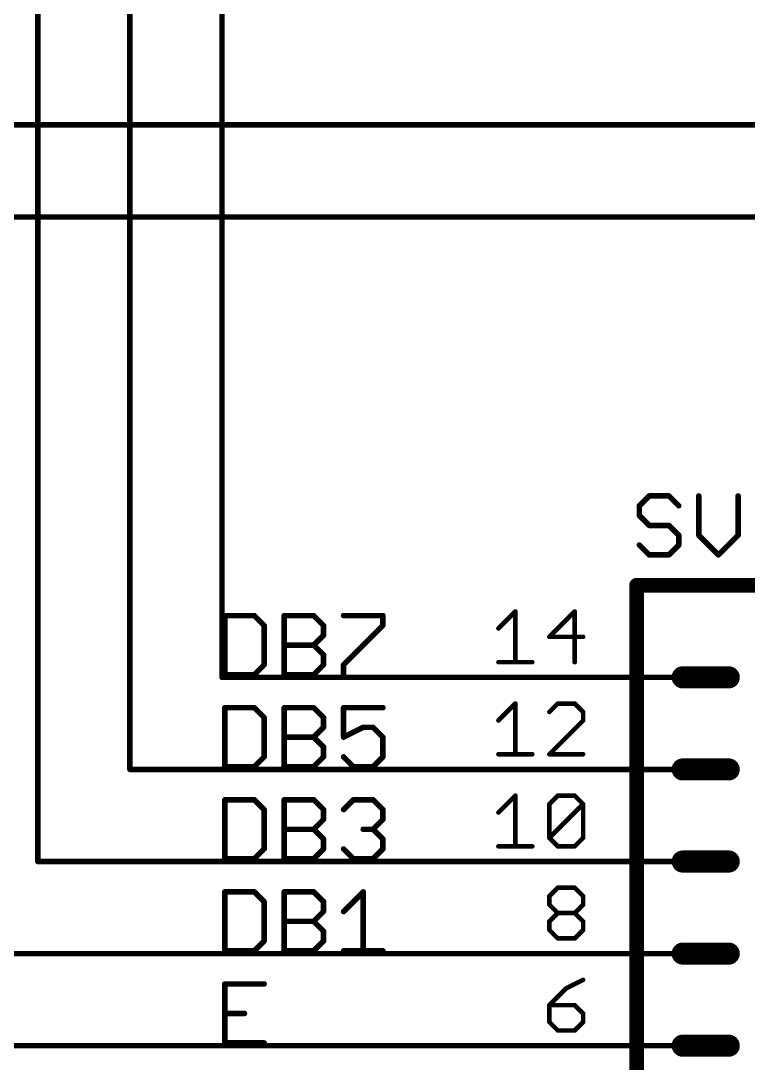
# Model space of a CAD drawing. Extents: x 6 to 173, y -6 to 152.
# Drawn here: x 123.99 to 144.04, y 52.86 to 81.61 of the extents above; entities that cross this region are included whole.
import ezdxf

# ---------------------------------------------------------------- set-up
doc = ezdxf.new("R2010")
doc.units = 0
for name, color, linetype in [('91', 94, 'CONTINUOUS'), ('94', 14, 'CONTINUOUS'), ('95', 251, 'CONTINUOUS')]:
    doc.layers.add(name, color=color, linetype=linetype)

msp = doc.modelspace()

# ---------------------------------------------------------------- linework, layer by layer
at = {"layer": '91', "const_width": 0.1524}
for points in [[(129.54, 63.5), (129.54, 106.68)], [(127, 60.96), (127, 99.06)], [(124.46, 58.42), (124.46, 91.44)], [(160.02, 78.74), (111.76, 78.74)], [(170.18, 76.2), (111.76, 76.2)], [(137.16, 63.5), (129.54, 63.5)], [(137.16, 60.96), (127, 60.96)], [(137.16, 58.42), (124.46, 58.42)], [(137.16, 55.88), (121.92, 55.88)], [(137.16, 53.34), (119.38, 53.34)]]:
    msp.add_lwpolyline(points, dxfattribs=at)
at = {"layer": '91', "const_width": 0.0762}
for points in [[(129.54, 63.5381, 1), (129.54, 63.4619)], [(137.16, 63.4619, 1), (137.16, 63.5381)], [(129.5019, 63.5, 1), (129.5781, 63.5)], [(127, 60.9981, 1), (127, 60.9219)], [(126.9619, 60.96, 1), (127.0381, 60.96)], [(137.16, 60.9219, 1), (137.16, 60.9981)], [(124.46, 58.4581, 1), (124.46, 58.3819)], [(124.4219, 58.42, 1), (124.4981, 58.42)], [(137.16, 58.3819, 1), (137.16, 58.4581)], [(137.16, 55.8419, 1), (137.16, 55.9181)], [(137.16, 53.3019, 1), (137.16, 53.3781)]]:
    msp.add_lwpolyline(points, format="xyb", dxfattribs=at)
at = {"layer": '94'}
for points, const_width in [([(140.97, 66.04), (140.97, 45.72)], 0.4064), ([(140.97, 66.04), (148.59, 66.04)], 0.4064), ([(137.16, 63.5), (142.24, 63.5)], 0.1524), ([(142.24, 63.5), (143.51, 63.5)], 0.6096), ([(142.24, 60.96), (143.51, 60.96)], 0.6096), ([(137.16, 60.96), (142.24, 60.96)], 0.1524), ([(142.24, 58.42), (143.51, 58.42)], 0.6096), ([(137.16, 58.42), (142.24, 58.42)], 0.1524), ([(142.24, 55.88), (143.51, 55.88)], 0.6096), ([(137.16, 55.88), (142.24, 55.88)], 0.1524), ([(142.24, 53.34), (143.51, 53.34)], 0.6096), ([(137.16, 53.34), (142.24, 53.34)], 0.1524)]:
    msp.add_lwpolyline(points, dxfattribs=dict(at, const_width=const_width))
for points, const_width in [([(141.0716, 66.04, 1), (140.8684, 66.04)], 0.2032), ([(140.97, 66.1416, 1), (140.97, 65.9384)], 0.2032), ([(137.16, 63.5381, 1), (137.16, 63.4619)], 0.0762), ([(142.24, 63.6524, 1), (142.24, 63.3476)], 0.3048), ([(142.24, 63.4619, 1), (142.24, 63.5381)], 0.0762), ([(143.51, 63.3476, 1), (143.51, 63.6524)], 0.3048), ([(142.24, 61.1124, 1), (142.24, 60.8076)], 0.3048), ([(143.51, 60.8076, 1), (143.51, 61.1124)], 0.3048), ([(137.16, 60.9981, 1), (137.16, 60.9219)], 0.0762), ([(142.24, 60.9219, 1), (142.24, 60.9981)], 0.0762), ([(142.24, 58.5724, 1), (142.24, 58.2676)], 0.3048), ([(143.51, 58.2676, 1), (143.51, 58.5724)], 0.3048), ([(137.16, 58.4581, 1), (137.16, 58.3819)], 0.0762), ([(142.24, 58.3819, 1), (142.24, 58.4581)], 0.0762), ([(142.24, 56.0324, 1), (142.24, 55.7276)], 0.3048), ([(143.51, 55.7276, 1), (143.51, 56.0324)], 0.3048), ([(137.16, 55.9181, 1), (137.16, 55.8419)], 0.0762), ([(142.24, 55.8419, 1), (142.24, 55.9181)], 0.0762), ([(142.24, 53.4924, 1), (142.24, 53.1876)], 0.3048), ([(143.51, 53.1876, 1), (143.51, 53.4924)], 0.3048), ([(137.16, 53.3781, 1), (137.16, 53.3019)], 0.0762), ([(142.24, 53.3019, 1), (142.24, 53.3781)], 0.0762)]:
    msp.add_lwpolyline(points, format="xyb", dxfattribs=dict(at, const_width=const_width))
at = {"layer": '95'}
for points, const_width in [([(141.3174, 68.5052), (141.0462, 68.234)], 0.1524), ([(141.8597, 68.5052), (141.3174, 68.5052)], 0.1524), ([(142.1309, 68.234), (141.8597, 68.5052)], 0.1524), ([(142.6834, 68.5052), (142.6834, 67.4205)], 0.1524), ([(143.768, 67.4205), (143.768, 68.5052)], 0.1524), ([(141.0462, 68.234), (141.0462, 67.9629)], 0.1524), ([(141.0462, 67.9629), (141.3174, 67.6917)], 0.1524), ([(141.3174, 67.6917), (141.8597, 67.6917)], 0.1524), ([(141.8597, 67.6917), (142.1309, 67.4205)], 0.1524), ([(142.1309, 67.4205), (142.1309, 67.1494)], 0.1524), ([(142.6834, 67.4205), (143.2257, 66.8782)], 0.1524), ([(143.2257, 66.8782), (143.768, 67.4205)], 0.1524), ([(141.3174, 66.8782), (141.0462, 67.1494)], 0.1524), ([(142.1309, 67.1494), (141.8597, 66.8782)], 0.1524), ([(141.8597, 66.8782), (141.3174, 66.8782)], 0.1524), ([(129.6162, 65.2032), (129.6162, 63.5762)], 0.1524), ([(130.4297, 65.2032), (129.6162, 65.2032)], 0.1524), ([(130.7009, 64.932), (130.4297, 65.2032)], 0.1524), ([(131.2534, 63.5762), (131.2534, 65.2032)], 0.1524), ([(131.2534, 65.2032), (132.0669, 65.2032)], 0.1524), ([(132.0669, 65.2032), (132.338, 64.932)], 0.1524), ([(132.8905, 65.2032), (133.9752, 65.2032)], 0.1524), ([(133.9752, 65.2032), (133.9752, 64.932)], 0.1524), ([(137.1601, 64.8512), (137.6262, 65.3173)], 0.127), ([(137.6262, 65.3173), (137.6262, 63.9191)], 0.127), ([(139.2625, 65.3173), (138.5634, 64.6182)], 0.127), ([(139.2625, 63.9191), (139.2625, 65.3173)], 0.127), ([(130.7009, 63.8474), (130.7009, 64.932)], 0.1524), ([(132.338, 64.932), (132.338, 64.6609)], 0.1524), ([(133.9752, 64.932), (132.8905, 63.8474)], 0.1524), ([(132.338, 64.6609), (132.0669, 64.3897)], 0.1524), ([(131.2534, 64.3897), (132.0669, 64.3897)], 0.1524), ([(132.0669, 64.3897), (132.338, 64.1185)], 0.1524), ([(138.5634, 64.6182), (139.4956, 64.6182)], 0.127), ([(132.338, 64.1185), (132.338, 63.8474)], 0.1524), ([(130.4297, 63.5762), (130.7009, 63.8474)], 0.1524), ([(132.338, 63.8474), (132.0669, 63.5762)], 0.1524), ([(132.8905, 63.8474), (132.8905, 63.5762)], 0.1524), ([(137.1601, 63.9191), (138.0923, 63.9191)], 0.127), ([(129.6162, 63.5762), (130.4297, 63.5762)], 0.1524), ([(132.0669, 63.5762), (131.2534, 63.5762)], 0.1524), ([(129.6162, 62.6632), (129.6162, 61.0362)], 0.1524), ([(130.4297, 62.6632), (129.6162, 62.6632)], 0.1524), ([(130.7009, 62.392), (130.4297, 62.6632)], 0.1524), ([(131.2534, 61.0362), (131.2534, 62.6632)], 0.1524), ([(131.2534, 62.6632), (132.0669, 62.6632)], 0.1524), ([(132.0669, 62.6632), (132.338, 62.392)], 0.1524), ([(133.9752, 62.6632), (132.8905, 62.6632)], 0.1524), ([(132.8905, 62.6632), (132.8905, 61.8497)], 0.1524), ([(137.1601, 62.3112), (137.6262, 62.7773)], 0.127), ([(137.6262, 62.7773), (137.6262, 61.3791)], 0.127), ([(138.7965, 62.7773), (138.5634, 62.5443)], 0.127), ([(139.2625, 62.7773), (138.7965, 62.7773)], 0.127), ([(139.4956, 62.5443), (139.2625, 62.7773)], 0.127), ([(130.7009, 61.3074), (130.7009, 62.392)], 0.1524), ([(132.338, 62.392), (132.338, 62.1209)], 0.1524), ([(139.4956, 62.3112), (139.4956, 62.5443)], 0.127), ([(132.338, 62.1209), (132.0669, 61.8497)], 0.1524), ([(132.8905, 61.8497), (133.4328, 62.1209)], 0.1524), ([(133.4328, 62.1209), (133.704, 62.1209)], 0.1524), ([(133.704, 62.1209), (133.9752, 61.8497)], 0.1524), ([(138.5634, 61.3791), (139.4956, 62.3112)], 0.127), ([(131.2534, 61.8497), (132.0669, 61.8497)], 0.1524), ([(132.0669, 61.8497), (132.338, 61.5785)], 0.1524), ([(133.9752, 61.8497), (133.9752, 61.3074)], 0.1524), ([(132.338, 61.5785), (132.338, 61.3074)], 0.1524), ([(130.4297, 61.0362), (130.7009, 61.3074)], 0.1524), ([(132.338, 61.3074), (132.0669, 61.0362)], 0.1524), ([(133.1617, 61.0362), (132.8905, 61.3074)], 0.1524), ([(133.9752, 61.3074), (133.704, 61.0362)], 0.1524), ([(137.1601, 61.3791), (138.0923, 61.3791)], 0.127), ([(139.4956, 61.3791), (138.5634, 61.3791)], 0.127), ([(129.6162, 61.0362), (130.4297, 61.0362)], 0.1524), ([(132.0669, 61.0362), (131.2534, 61.0362)], 0.1524), ([(133.704, 61.0362), (133.1617, 61.0362)], 0.1524), ([(129.6162, 60.1232), (129.6162, 58.4962)], 0.1524), ([(130.4297, 60.1232), (129.6162, 60.1232)], 0.1524), ([(130.7009, 59.852), (130.4297, 60.1232)], 0.1524), ([(131.2534, 58.4962), (131.2534, 60.1232)], 0.1524), ([(131.2534, 60.1232), (132.0669, 60.1232)], 0.1524), ([(132.0669, 60.1232), (132.338, 59.852)], 0.1524), ([(132.8905, 59.852), (133.1617, 60.1232)], 0.1524), ([(133.1617, 60.1232), (133.704, 60.1232)], 0.1524), ([(133.704, 60.1232), (133.9752, 59.852)], 0.1524), ([(137.1601, 59.7712), (137.6262, 60.2373)], 0.127), ([(137.6262, 60.2373), (137.6262, 58.8391)], 0.127), ([(138.5634, 60.0043), (138.7965, 60.2373)], 0.127), ([(138.7965, 60.2373), (139.2625, 60.2373)], 0.127), ([(139.2625, 60.2373), (139.4956, 60.0043)], 0.127), ([(130.7009, 58.7674), (130.7009, 59.852)], 0.1524), ([(132.338, 59.852), (132.338, 59.5809)], 0.1524), ([(133.9752, 59.852), (133.9752, 59.5809)], 0.1524), ([(138.5634, 59.0721), (138.5634, 60.0043)], 0.127), ([(138.5634, 59.0721), (139.4956, 60.0043)], 0.127), ([(139.4956, 60.0043), (139.4956, 59.0721)], 0.127), ([(132.338, 59.5809), (132.0669, 59.3097)], 0.1524), ([(133.9752, 59.5809), (133.704, 59.3097)], 0.1524), ([(131.2534, 59.3097), (132.0669, 59.3097)], 0.1524), ([(132.0669, 59.3097), (132.338, 59.0385)], 0.1524), ([(133.704, 59.3097), (133.4328, 59.3097)], 0.1524), ([(133.704, 59.3097), (133.9752, 59.0385)], 0.1524), ([(132.338, 59.0385), (132.338, 58.7674)], 0.1524), ([(133.9752, 59.0385), (133.9752, 58.7674)], 0.1524), ([(138.7965, 58.8391), (138.5634, 59.0721)], 0.127), ([(139.4956, 59.0721), (139.2625, 58.8391)], 0.127), ([(130.4297, 58.4962), (130.7009, 58.7674)], 0.1524), ([(132.338, 58.7674), (132.0669, 58.4962)], 0.1524), ([(133.1617, 58.4962), (132.8905, 58.7674)], 0.1524), ([(133.9752, 58.7674), (133.704, 58.4962)], 0.1524), ([(137.1601, 58.8391), (138.0923, 58.8391)], 0.127), ([(139.2625, 58.8391), (138.7965, 58.8391)], 0.127), ([(129.6162, 58.4962), (130.4297, 58.4962)], 0.1524), ([(132.0669, 58.4962), (131.2534, 58.4962)], 0.1524), ([(133.704, 58.4962), (133.1617, 58.4962)], 0.1524), ([(129.6162, 57.5832), (129.6162, 55.9562)], 0.1524), ([(130.4297, 57.5832), (129.6162, 57.5832)], 0.1524), ([(130.7009, 57.312), (130.4297, 57.5832)], 0.1524), ([(131.2534, 55.9562), (131.2534, 57.5832)], 0.1524), ([(131.2534, 57.5832), (132.0669, 57.5832)], 0.1524), ([(132.0669, 57.5832), (132.338, 57.312)], 0.1524), ([(132.8905, 57.0409), (133.4328, 57.5832)], 0.1524), ([(133.4328, 57.5832), (133.4328, 55.9562)], 0.1524), ([(138.5634, 57.4643), (138.7965, 57.6973)], 0.127), ([(138.5634, 57.2312), (138.5634, 57.4643)], 0.127), ([(138.7965, 57.6973), (139.2625, 57.6973)], 0.127), ([(139.2625, 57.6973), (139.4956, 57.4643)], 0.127), ([(139.4956, 57.4643), (139.4956, 57.2312)], 0.127), ([(130.7009, 56.2274), (130.7009, 57.312)], 0.1524), ([(132.338, 57.312), (132.338, 57.0409)], 0.1524), ([(138.7965, 56.9982), (138.5634, 57.2312)], 0.127), ([(139.4956, 57.2312), (139.2625, 56.9982)], 0.127), ([(132.338, 57.0409), (132.0669, 56.7697)], 0.1524), ([(138.5634, 56.7652), (138.7965, 56.9982)], 0.127), ([(138.7965, 56.9982), (139.2625, 56.9982)], 0.127), ([(139.2625, 56.9982), (139.4956, 56.7652)], 0.127), ([(131.2534, 56.7697), (132.0669, 56.7697)], 0.1524), ([(132.0669, 56.7697), (132.338, 56.4985)], 0.1524), ([(138.5634, 56.5321), (138.5634, 56.7652)], 0.127), ([(139.4956, 56.7652), (139.4956, 56.5321)], 0.127), ([(132.338, 56.4985), (132.338, 56.2274)], 0.1524), ([(138.7965, 56.2991), (138.5634, 56.5321)], 0.127), ([(139.2625, 56.2991), (138.7965, 56.2991)], 0.127), ([(139.4956, 56.5321), (139.2625, 56.2991)], 0.127), ([(130.4297, 55.9562), (130.7009, 56.2274)], 0.1524), ([(132.338, 56.2274), (132.0669, 55.9562)], 0.1524), ([(129.6162, 55.9562), (130.4297, 55.9562)], 0.1524), ([(132.0669, 55.9562), (131.2534, 55.9562)], 0.1524), ([(132.8905, 55.9562), (133.9752, 55.9562)], 0.1524), ([(139.4956, 55.1573), (139.0295, 54.9243)], 0.127), ([(130.7009, 55.0432), (129.6162, 55.0432)], 0.1524), ([(129.6162, 55.0432), (129.6162, 53.4162)], 0.1524), ([(139.0295, 54.9243), (138.5634, 54.4582)], 0.127), ([(138.5634, 54.4582), (138.5634, 53.9921)], 0.127), ([(139.2625, 54.4582), (138.5634, 54.4582)], 0.127), ([(139.4956, 54.2252), (139.2625, 54.4582)], 0.127), ([(129.6162, 54.2297), (130.1585, 54.2297)], 0.1524), ([(138.5634, 53.9921), (138.7965, 53.7591)], 0.127), ([(139.2625, 53.7591), (139.4956, 53.9921)], 0.127), ([(139.4956, 53.9921), (139.4956, 54.2252)], 0.127), ([(138.7965, 53.7591), (139.2625, 53.7591)], 0.127), ([(129.6162, 53.4162), (130.7009, 53.4162)], 0.1524)]:
    msp.add_lwpolyline(points, dxfattribs=dict(at, const_width=const_width))
for points, const_width in [([(141.3174, 68.5433, 1), (141.3174, 68.4671)], 0.0762), ([(141.3443, 68.4782, 1), (141.2904, 68.5321)], 0.0762), ([(141.8866, 68.5321, 1), (141.8328, 68.4782)], 0.0762), ([(141.8597, 68.4671, 1), (141.8597, 68.5433)], 0.0762), ([(142.7215, 68.5052, 1), (142.6453, 68.5052)], 0.0762), ([(143.8061, 68.5052, 1), (143.7299, 68.5052)], 0.0762), ([(141.0843, 68.234, 1), (141.0081, 68.234)], 0.0762), ([(141.0193, 68.261, 1), (141.0731, 68.2071)], 0.0762), ([(142.1039, 68.2071, 1), (142.1578, 68.261)], 0.0762), ([(141.0731, 67.9898, 1), (141.0193, 67.9359)], 0.0762), ([(141.0081, 67.9629, 1), (141.0843, 67.9629)], 0.0762), ([(141.3174, 67.7298, 1), (141.3174, 67.6536)], 0.0762), ([(141.2904, 67.6648, 1), (141.3443, 67.7186)], 0.0762), ([(141.8866, 67.7186, 1), (141.8328, 67.6648)], 0.0762), ([(141.8597, 67.6536, 1), (141.8597, 67.7298)], 0.0762), ([(142.169, 67.4205, 1), (142.0928, 67.4205)], 0.0762), ([(142.1039, 67.3936, 1), (142.1578, 67.4475)], 0.0762), ([(142.7103, 67.4475, 1), (142.6564, 67.3936)], 0.0762), ([(142.6453, 67.4205, 1), (142.7215, 67.4205)], 0.0762), ([(143.7299, 67.4205, 1), (143.8061, 67.4205)], 0.0762), ([(143.795, 67.3936, 1), (143.7411, 67.4475)], 0.0762), ([(141.0731, 67.1763, 1), (141.0193, 67.1224)], 0.0762), ([(142.0928, 67.1494, 1), (142.169, 67.1494)], 0.0762), ([(142.1578, 67.1224, 1), (142.1039, 67.1763)], 0.0762), ([(141.3174, 66.9163, 1), (141.3174, 66.8401)], 0.0762), ([(141.2904, 66.8513, 1), (141.3443, 66.9051)], 0.0762), ([(141.8328, 66.9051, 1), (141.8866, 66.8513)], 0.0762), ([(141.8597, 66.8401, 1), (141.8597, 66.9163)], 0.0762), ([(143.1987, 66.9051, 1), (143.2526, 66.8513)], 0.0762), ([(143.1987, 66.8513, 1), (143.2526, 66.9051)], 0.0762), ([(129.6543, 65.2032, 1), (129.5781, 65.2032)], 0.0762), ([(129.6162, 65.2413, 1), (129.6162, 65.1651)], 0.0762), ([(130.4566, 65.2301, 1), (130.4028, 65.1762)], 0.0762), ([(130.4297, 65.1651, 1), (130.4297, 65.2413)], 0.0762), ([(131.2915, 65.2032, 1), (131.2153, 65.2032)], 0.0762), ([(131.2534, 65.2413, 1), (131.2534, 65.1651)], 0.0762), ([(132.0938, 65.2301, 1), (132.0399, 65.1762)], 0.0762), ([(132.0669, 65.1651, 1), (132.0669, 65.2413)], 0.0762), ([(132.8905, 65.2413, 1), (132.8905, 65.1651)], 0.0762), ([(134.0133, 65.2032, 1), (133.9371, 65.2032)], 0.0762), ([(133.9752, 65.1651, 1), (133.9752, 65.2413)], 0.0762), ([(137.658, 65.3173, 1), (137.5945, 65.3173)], 0.0635), ([(137.6487, 65.2948, 1), (137.6038, 65.3397)], 0.0635), ([(139.2943, 65.3173, 1), (139.2308, 65.3173)], 0.0635), ([(139.285, 65.2948, 1), (139.2401, 65.3397)], 0.0635), ([(130.739, 64.932, 1), (130.6628, 64.932)], 0.0762), ([(130.6739, 64.9051, 1), (130.7278, 64.959)], 0.0762), ([(132.3761, 64.932, 1), (132.2999, 64.932)], 0.0762), ([(132.3111, 64.9051, 1), (132.365, 64.959)], 0.0762), ([(134.0021, 64.9051, 1), (133.9482, 64.959)], 0.0762), ([(132.2999, 64.6609, 1), (132.3761, 64.6609)], 0.0762), ([(132.365, 64.6339, 1), (132.3111, 64.6878)], 0.0762), ([(133.9371, 64.932, 1), (134.0133, 64.932)], 0.0762), ([(137.1377, 64.8737, 1), (137.1826, 64.8288)], 0.0635), ([(131.2534, 64.4278, 1), (131.2534, 64.3516)], 0.0762), ([(132.0938, 64.4166, 1), (132.0399, 64.3628)], 0.0762), ([(132.0399, 64.4166, 1), (132.0938, 64.3628)], 0.0762), ([(132.0669, 64.3516, 1), (132.0669, 64.4278)], 0.0762), ([(138.5634, 64.6499, 1), (138.5634, 64.5864)], 0.0635), ([(138.541, 64.6406, 1), (138.5859, 64.5957)], 0.0635), ([(139.4956, 64.5864, 1), (139.4956, 64.6499)], 0.0635), ([(132.3761, 64.1185, 1), (132.2999, 64.1185)], 0.0762), ([(132.3111, 64.0916, 1), (132.365, 64.1455)], 0.0762), ([(130.6628, 63.8474, 1), (130.739, 63.8474)], 0.0762), ([(130.7278, 63.8204, 1), (130.6739, 63.8743)], 0.0762), ([(132.2999, 63.8474, 1), (132.3761, 63.8474)], 0.0762), ([(132.365, 63.8204, 1), (132.3111, 63.8743)], 0.0762), ([(132.9286, 63.8474, 1), (132.8524, 63.8474)], 0.0762), ([(132.8636, 63.8743, 1), (132.9175, 63.8204)], 0.0762), ([(137.1601, 63.9509, 1), (137.1601, 63.8873)], 0.0635), ([(137.5945, 63.9191, 1), (137.658, 63.9191)], 0.0635), ([(138.0923, 63.8873, 1), (138.0923, 63.9509)], 0.0635), ([(139.2308, 63.9191, 1), (139.2943, 63.9191)], 0.0635), ([(129.6162, 63.6143, 1), (129.6162, 63.5381)], 0.0762), ([(129.5781, 63.5762, 1), (129.6543, 63.5762)], 0.0762), ([(130.4028, 63.6031, 1), (130.4566, 63.5493)], 0.0762), ([(130.4297, 63.5381, 1), (130.4297, 63.6143)], 0.0762), ([(131.2534, 63.6143, 1), (131.2534, 63.5381)], 0.0762), ([(131.2153, 63.5762, 1), (131.2915, 63.5762)], 0.0762), ([(132.0399, 63.6031, 1), (132.0938, 63.5493)], 0.0762), ([(132.0669, 63.5381, 1), (132.0669, 63.6143)], 0.0762), ([(132.8524, 63.5762, 1), (132.9286, 63.5762)], 0.0762), ([(129.6543, 62.6632, 1), (129.5781, 62.6632)], 0.0762), ([(129.6162, 62.7013, 1), (129.6162, 62.6251)], 0.0762), ([(130.4566, 62.6901, 1), (130.4028, 62.6362)], 0.0762), ([(130.4297, 62.6251, 1), (130.4297, 62.7013)], 0.0762), ([(131.2915, 62.6632, 1), (131.2153, 62.6632)], 0.0762), ([(131.2534, 62.7013, 1), (131.2534, 62.6251)], 0.0762), ([(132.0938, 62.6901, 1), (132.0399, 62.6362)], 0.0762), ([(132.0669, 62.6251, 1), (132.0669, 62.7013)], 0.0762), ([(132.8905, 62.7013, 1), (132.8905, 62.6251)], 0.0762), ([(132.9286, 62.6632, 1), (132.8524, 62.6632)], 0.0762), ([(133.9752, 62.6251, 1), (133.9752, 62.7013)], 0.0762), ([(137.658, 62.7773, 1), (137.5945, 62.7773)], 0.0635), ([(137.6487, 62.7548, 1), (137.6038, 62.7997)], 0.0635), ([(138.7965, 62.809, 1), (138.7965, 62.7455)], 0.0635), ([(138.8189, 62.7548, 1), (138.774, 62.7997)], 0.0635), ([(139.285, 62.7997, 1), (139.2401, 62.7548)], 0.0635), ([(139.2625, 62.7455, 1), (139.2625, 62.809)], 0.0635), ([(130.739, 62.392, 1), (130.6628, 62.392)], 0.0762), ([(130.6739, 62.3651, 1), (130.7278, 62.419)], 0.0762), ([(132.3761, 62.392, 1), (132.2999, 62.392)], 0.0762), ([(132.3111, 62.3651, 1), (132.365, 62.419)], 0.0762), ([(138.541, 62.5667, 1), (138.5859, 62.5218)], 0.0635), ([(139.5273, 62.5443, 1), (139.4638, 62.5443)], 0.0635), ([(139.4731, 62.5218, 1), (139.518, 62.5667)], 0.0635), ([(132.2999, 62.1209, 1), (132.3761, 62.1209)], 0.0762), ([(132.365, 62.0939, 1), (132.3111, 62.1478)], 0.0762), ([(133.4328, 62.159, 1), (133.4328, 62.0828)], 0.0762), ([(133.4499, 62.0868, 1), (133.4158, 62.1549)], 0.0762), ([(133.7309, 62.1478, 1), (133.6771, 62.0939)], 0.0762), ([(133.704, 62.0828, 1), (133.704, 62.159)], 0.0762), ([(137.1377, 62.3337, 1), (137.1826, 62.2888)], 0.0635), ([(139.4638, 62.3112, 1), (139.5273, 62.3112)], 0.0635), ([(139.518, 62.2888, 1), (139.4731, 62.3337)], 0.0635), ([(131.2534, 61.8878, 1), (131.2534, 61.8116)], 0.0762), ([(132.0938, 61.8766, 1), (132.0399, 61.8228)], 0.0762), ([(132.0399, 61.8766, 1), (132.0938, 61.8228)], 0.0762), ([(132.0669, 61.8116, 1), (132.0669, 61.8878)], 0.0762), ([(132.8735, 61.8838, 1), (132.9076, 61.8156)], 0.0762), ([(132.8524, 61.8497, 1), (132.9286, 61.8497)], 0.0762), ([(134.0133, 61.8497, 1), (133.9371, 61.8497)], 0.0762), ([(133.9482, 61.8228, 1), (134.0021, 61.8766)], 0.0762), ([(132.3761, 61.5785, 1), (132.2999, 61.5785)], 0.0762), ([(132.3111, 61.5516, 1), (132.365, 61.6055)], 0.0762), ([(130.6628, 61.3074, 1), (130.739, 61.3074)], 0.0762), ([(130.7278, 61.2804, 1), (130.6739, 61.3343)], 0.0762), ([(132.2999, 61.3074, 1), (132.3761, 61.3074)], 0.0762), ([(132.365, 61.2804, 1), (132.3111, 61.3343)], 0.0762), ([(132.9175, 61.3343, 1), (132.8636, 61.2804)], 0.0762), ([(133.9371, 61.3074, 1), (134.0133, 61.3074)], 0.0762), ([(134.0021, 61.2804, 1), (133.9482, 61.3343)], 0.0762), ([(137.1601, 61.4109, 1), (137.1601, 61.3473)], 0.0635), ([(137.5945, 61.3791, 1), (137.658, 61.3791)], 0.0635), ([(138.0923, 61.3473, 1), (138.0923, 61.4109)], 0.0635), ([(138.5634, 61.4109, 1), (138.5634, 61.3473)], 0.0635), ([(138.541, 61.4016, 1), (138.5859, 61.3566)], 0.0635), ([(139.4956, 61.3473, 1), (139.4956, 61.4109)], 0.0635), ([(129.6162, 61.0743, 1), (129.6162, 60.9981)], 0.0762), ([(129.5781, 61.0362, 1), (129.6543, 61.0362)], 0.0762), ([(130.4028, 61.0631, 1), (130.4566, 61.0093)], 0.0762), ([(130.4297, 60.9981, 1), (130.4297, 61.0743)], 0.0762), ([(131.2534, 61.0743, 1), (131.2534, 60.9981)], 0.0762), ([(131.2153, 61.0362, 1), (131.2915, 61.0362)], 0.0762), ([(132.0399, 61.0631, 1), (132.0938, 61.0093)], 0.0762), ([(132.0669, 60.9981, 1), (132.0669, 61.0743)], 0.0762), ([(133.1617, 61.0743, 1), (133.1617, 60.9981)], 0.0762), ([(133.1347, 61.0093, 1), (133.1886, 61.0631)], 0.0762), ([(133.6771, 61.0631, 1), (133.7309, 61.0093)], 0.0762), ([(133.704, 60.9981, 1), (133.704, 61.0743)], 0.0762), ([(129.6543, 60.1232, 1), (129.5781, 60.1232)], 0.0762), ([(129.6162, 60.1613, 1), (129.6162, 60.0851)], 0.0762), ([(130.4566, 60.1501, 1), (130.4028, 60.0962)], 0.0762), ([(130.4297, 60.0851, 1), (130.4297, 60.1613)], 0.0762), ([(131.2915, 60.1232, 1), (131.2153, 60.1232)], 0.0762), ([(131.2534, 60.1613, 1), (131.2534, 60.0851)], 0.0762), ([(132.0938, 60.1501, 1), (132.0399, 60.0962)], 0.0762), ([(132.0669, 60.0851, 1), (132.0669, 60.1613)], 0.0762), ([(133.1617, 60.1613, 1), (133.1617, 60.0851)], 0.0762), ([(133.1886, 60.0962, 1), (133.1347, 60.1501)], 0.0762), ([(133.7309, 60.1501, 1), (133.6771, 60.0962)], 0.0762), ([(133.704, 60.0851, 1), (133.704, 60.1613)], 0.0762), ([(137.658, 60.2373, 1), (137.5945, 60.2373)], 0.0635), ([(137.6487, 60.2148, 1), (137.6038, 60.2597)], 0.0635), ([(138.7965, 60.269, 1), (138.7965, 60.2055)], 0.0635), ([(138.8189, 60.2148, 1), (138.774, 60.2597)], 0.0635), ([(139.285, 60.2597, 1), (139.2401, 60.2148)], 0.0635), ([(139.2625, 60.2055, 1), (139.2625, 60.269)], 0.0635), ([(130.739, 59.852, 1), (130.6628, 59.852)], 0.0762), ([(130.6739, 59.8251, 1), (130.7278, 59.879)], 0.0762), ([(132.3761, 59.852, 1), (132.2999, 59.852)], 0.0762), ([(132.3111, 59.8251, 1), (132.365, 59.879)], 0.0762), ([(132.8636, 59.879, 1), (132.9175, 59.8251)], 0.0762), ([(134.0133, 59.852, 1), (133.9371, 59.852)], 0.0762), ([(133.9482, 59.8251, 1), (134.0021, 59.879)], 0.0762), ([(137.1377, 59.7937, 1), (137.1826, 59.7488)], 0.0635), ([(138.5952, 60.0043, 1), (138.5317, 60.0043)], 0.0635), ([(138.541, 60.0267, 1), (138.5859, 59.9818)], 0.0635), ([(139.5273, 60.0043, 1), (139.4638, 60.0043)], 0.0635), ([(139.518, 59.9818, 1), (139.4731, 60.0267)], 0.0635), ([(139.4731, 59.9818, 1), (139.518, 60.0267)], 0.0635), ([(132.2999, 59.5809, 1), (132.3761, 59.5809)], 0.0762), ([(132.365, 59.5539, 1), (132.3111, 59.6078)], 0.0762), ([(133.9371, 59.5809, 1), (134.0133, 59.5809)], 0.0762), ([(134.0021, 59.5539, 1), (133.9482, 59.6078)], 0.0762), ([(131.2534, 59.3478, 1), (131.2534, 59.2716)], 0.0762), ([(132.0938, 59.3366, 1), (132.0399, 59.2828)], 0.0762), ([(132.0399, 59.3366, 1), (132.0938, 59.2828)], 0.0762), ([(132.0669, 59.2716, 1), (132.0669, 59.3478)], 0.0762), ([(133.4328, 59.3478, 1), (133.4328, 59.2716)], 0.0762), ([(133.7309, 59.3366, 1), (133.6771, 59.2828)], 0.0762), ([(133.6771, 59.3366, 1), (133.7309, 59.2828)], 0.0762), ([(133.704, 59.2716, 1), (133.704, 59.3478)], 0.0762), ([(132.3761, 59.0385, 1), (132.2999, 59.0385)], 0.0762), ([(132.3111, 59.0116, 1), (132.365, 59.0655)], 0.0762), ([(134.0133, 59.0385, 1), (133.9371, 59.0385)], 0.0762), ([(133.9482, 59.0116, 1), (134.0021, 59.0655)], 0.0762), ([(138.5859, 59.0946, 1), (138.541, 59.0497)], 0.0635), ([(138.541, 59.0946, 1), (138.5859, 59.0497)], 0.0635), ([(138.5317, 59.0721, 1), (138.5952, 59.0721)], 0.0635), ([(139.4638, 59.0721, 1), (139.5273, 59.0721)], 0.0635), ([(139.518, 59.0497, 1), (139.4731, 59.0946)], 0.0635), ([(130.6628, 58.7674, 1), (130.739, 58.7674)], 0.0762), ([(130.7278, 58.7404, 1), (130.6739, 58.7943)], 0.0762), ([(132.2999, 58.7674, 1), (132.3761, 58.7674)], 0.0762), ([(132.365, 58.7404, 1), (132.3111, 58.7943)], 0.0762), ([(132.9175, 58.7943, 1), (132.8636, 58.7404)], 0.0762), ([(133.9371, 58.7674, 1), (134.0133, 58.7674)], 0.0762), ([(134.0021, 58.7404, 1), (133.9482, 58.7943)], 0.0762), ([(137.1601, 58.8709, 1), (137.1601, 58.8073)], 0.0635), ([(137.5945, 58.8391, 1), (137.658, 58.8391)], 0.0635), ([(138.0923, 58.8073, 1), (138.0923, 58.8709)], 0.0635), ([(138.7965, 58.8709, 1), (138.7965, 58.8073)], 0.0635), ([(138.774, 58.8166, 1), (138.8189, 58.8616)], 0.0635), ([(139.2401, 58.8616, 1), (139.285, 58.8166)], 0.0635), ([(139.2625, 58.8073, 1), (139.2625, 58.8709)], 0.0635), ([(129.6162, 58.5343, 1), (129.6162, 58.4581)], 0.0762), ([(129.5781, 58.4962, 1), (129.6543, 58.4962)], 0.0762), ([(130.4028, 58.5231, 1), (130.4566, 58.4693)], 0.0762), ([(130.4297, 58.4581, 1), (130.4297, 58.5343)], 0.0762), ([(131.2534, 58.5343, 1), (131.2534, 58.4581)], 0.0762), ([(131.2153, 58.4962, 1), (131.2915, 58.4962)], 0.0762), ([(132.0399, 58.5231, 1), (132.0938, 58.4693)], 0.0762), ([(132.0669, 58.4581, 1), (132.0669, 58.5343)], 0.0762), ([(133.1617, 58.5343, 1), (133.1617, 58.4581)], 0.0762), ([(133.1347, 58.4693, 1), (133.1886, 58.5231)], 0.0762), ([(133.6771, 58.5231, 1), (133.7309, 58.4693)], 0.0762), ([(133.704, 58.4581, 1), (133.704, 58.5343)], 0.0762), ([(129.6543, 57.5832, 1), (129.5781, 57.5832)], 0.0762), ([(129.6162, 57.6213, 1), (129.6162, 57.5451)], 0.0762), ([(130.4566, 57.6101, 1), (130.4028, 57.5562)], 0.0762), ([(130.4297, 57.5451, 1), (130.4297, 57.6213)], 0.0762), ([(131.2915, 57.5832, 1), (131.2153, 57.5832)], 0.0762), ([(131.2534, 57.6213, 1), (131.2534, 57.5451)], 0.0762), ([(132.0938, 57.6101, 1), (132.0399, 57.5562)], 0.0762), ([(132.0669, 57.5451, 1), (132.0669, 57.6213)], 0.0762), ([(133.4709, 57.5832, 1), (133.3947, 57.5832)], 0.0762), ([(133.4598, 57.5562, 1), (133.4059, 57.6101)], 0.0762), ([(138.5952, 57.4643, 1), (138.5317, 57.4643)], 0.0635), ([(138.541, 57.4867, 1), (138.5859, 57.4418)], 0.0635), ([(138.7965, 57.729, 1), (138.7965, 57.6655)], 0.0635), ([(138.8189, 57.6748, 1), (138.774, 57.7197)], 0.0635), ([(139.285, 57.7197, 1), (139.2401, 57.6748)], 0.0635), ([(139.2625, 57.6655, 1), (139.2625, 57.729)], 0.0635), ([(139.5273, 57.4643, 1), (139.4638, 57.4643)], 0.0635), ([(139.4731, 57.4418, 1), (139.518, 57.4867)], 0.0635), ([(130.739, 57.312, 1), (130.6628, 57.312)], 0.0762), ([(130.6739, 57.2851, 1), (130.7278, 57.339)], 0.0762), ([(132.3761, 57.312, 1), (132.2999, 57.312)], 0.0762), ([(132.3111, 57.2851, 1), (132.365, 57.339)], 0.0762), ([(138.5859, 57.2537, 1), (138.541, 57.2088)], 0.0635), ([(138.5317, 57.2312, 1), (138.5952, 57.2312)], 0.0635), ([(139.4638, 57.2312, 1), (139.5273, 57.2312)], 0.0635), ([(139.518, 57.2088, 1), (139.4731, 57.2537)], 0.0635), ([(132.2999, 57.0409, 1), (132.3761, 57.0409)], 0.0762), ([(132.365, 57.0139, 1), (132.3111, 57.0678)], 0.0762), ([(132.8636, 57.0678, 1), (132.9175, 57.0139)], 0.0762), ([(138.7965, 57.0299, 1), (138.7965, 56.9664)], 0.0635), ([(138.8189, 56.9757, 1), (138.774, 57.0206)], 0.0635), ([(138.774, 56.9757, 1), (138.8189, 57.0206)], 0.0635), ([(139.285, 57.0206, 1), (139.2401, 56.9757)], 0.0635), ([(139.2401, 57.0206, 1), (139.285, 56.9757)], 0.0635), ([(139.2625, 56.9664, 1), (139.2625, 57.0299)], 0.0635), ([(131.2534, 56.8078, 1), (131.2534, 56.7316)], 0.0762), ([(132.0938, 56.7966, 1), (132.0399, 56.7428)], 0.0762), ([(132.0399, 56.7966, 1), (132.0938, 56.7428)], 0.0762), ([(132.0669, 56.7316, 1), (132.0669, 56.8078)], 0.0762), ([(138.5952, 56.7652, 1), (138.5317, 56.7652)], 0.0635), ([(138.541, 56.7876, 1), (138.5859, 56.7427)], 0.0635), ([(139.5273, 56.7652, 1), (139.4638, 56.7652)], 0.0635), ([(139.4731, 56.7427, 1), (139.518, 56.7876)], 0.0635), ([(132.3761, 56.4985, 1), (132.2999, 56.4985)], 0.0762), ([(132.3111, 56.4716, 1), (132.365, 56.5255)], 0.0762), ([(138.5859, 56.5546, 1), (138.541, 56.5097)], 0.0635), ([(138.5317, 56.5321, 1), (138.5952, 56.5321)], 0.0635), ([(138.7965, 56.3309, 1), (138.7965, 56.2674)], 0.0635), ([(139.2625, 56.2674, 1), (139.2625, 56.3309)], 0.0635), ([(139.4638, 56.5321, 1), (139.5273, 56.5321)], 0.0635), ([(139.518, 56.5097, 1), (139.4731, 56.5546)], 0.0635), ([(130.6628, 56.2274, 1), (130.739, 56.2274)], 0.0762), ([(130.7278, 56.2004, 1), (130.6739, 56.2543)], 0.0762), ([(132.2999, 56.2274, 1), (132.3761, 56.2274)], 0.0762), ([(132.365, 56.2004, 1), (132.3111, 56.2543)], 0.0762), ([(138.774, 56.2766, 1), (138.8189, 56.3216)], 0.0635), ([(139.2401, 56.3216, 1), (139.285, 56.2766)], 0.0635), ([(129.6162, 55.9943, 1), (129.6162, 55.9181)], 0.0762), ([(129.5781, 55.9562, 1), (129.6543, 55.9562)], 0.0762), ([(130.4028, 55.9831, 1), (130.4566, 55.9293)], 0.0762), ([(130.4297, 55.9181, 1), (130.4297, 55.9943)], 0.0762), ([(131.2534, 55.9943, 1), (131.2534, 55.9181)], 0.0762), ([(131.2153, 55.9562, 1), (131.2915, 55.9562)], 0.0762), ([(132.0399, 55.9831, 1), (132.0938, 55.9293)], 0.0762), ([(132.0669, 55.9181, 1), (132.0669, 55.9943)], 0.0762), ([(132.8905, 55.9943, 1), (132.8905, 55.9181)], 0.0762), ([(133.3947, 55.9562, 1), (133.4709, 55.9562)], 0.0762), ([(133.9752, 55.9181, 1), (133.9752, 55.9943)], 0.0762), ([(139.5097, 55.1289, 1), (139.4814, 55.1857)], 0.0635), ([(129.6162, 55.0813, 1), (129.6162, 55.0051)], 0.0762), ([(129.6543, 55.0432, 1), (129.5781, 55.0432)], 0.0762), ([(130.7009, 55.0051, 1), (130.7009, 55.0813)], 0.0762), ([(139.0153, 54.9527, 1), (139.0437, 54.8959)], 0.0635), ([(139.0519, 54.9018, 1), (139.007, 54.9467)], 0.0635), ([(138.5634, 54.4899, 1), (138.5634, 54.4264)], 0.0635), ([(138.5952, 54.4582, 1), (138.5317, 54.4582)], 0.0635), ([(138.541, 54.4806, 1), (138.5859, 54.4357)], 0.0635), ([(139.285, 54.4806, 1), (139.2401, 54.4357)], 0.0635), ([(139.2625, 54.4264, 1), (139.2625, 54.4899)], 0.0635), ([(129.6162, 54.2678, 1), (129.6162, 54.1916)], 0.0762), ([(130.1585, 54.1916, 1), (130.1585, 54.2678)], 0.0762), ([(138.5859, 54.0146, 1), (138.541, 53.9697)], 0.0635), ([(139.5273, 54.2252, 1), (139.4638, 54.2252)], 0.0635), ([(139.4731, 54.2027, 1), (139.518, 54.2476)], 0.0635), ([(139.518, 53.9697, 1), (139.4731, 54.0146)], 0.0635), ([(138.5317, 53.9921, 1), (138.5952, 53.9921)], 0.0635), ([(138.7965, 53.7909, 1), (138.7965, 53.7274)], 0.0635), ([(138.774, 53.7366, 1), (138.8189, 53.7816)], 0.0635), ([(139.2401, 53.7816, 1), (139.285, 53.7366)], 0.0635), ([(139.2625, 53.7274, 1), (139.2625, 53.7909)], 0.0635), ([(139.4638, 53.9921, 1), (139.5273, 53.9921)], 0.0635), ([(129.6162, 53.4543, 1), (129.6162, 53.3781)], 0.0762), ([(130.7009, 53.3781, 1), (130.7009, 53.4543)], 0.0762), ([(129.5781, 53.4162, 1), (129.6543, 53.4162)], 0.0762)]:
    msp.add_lwpolyline(points, format="xyb", dxfattribs=dict(at, const_width=const_width))

doc.saveas('drawing.dxf')
